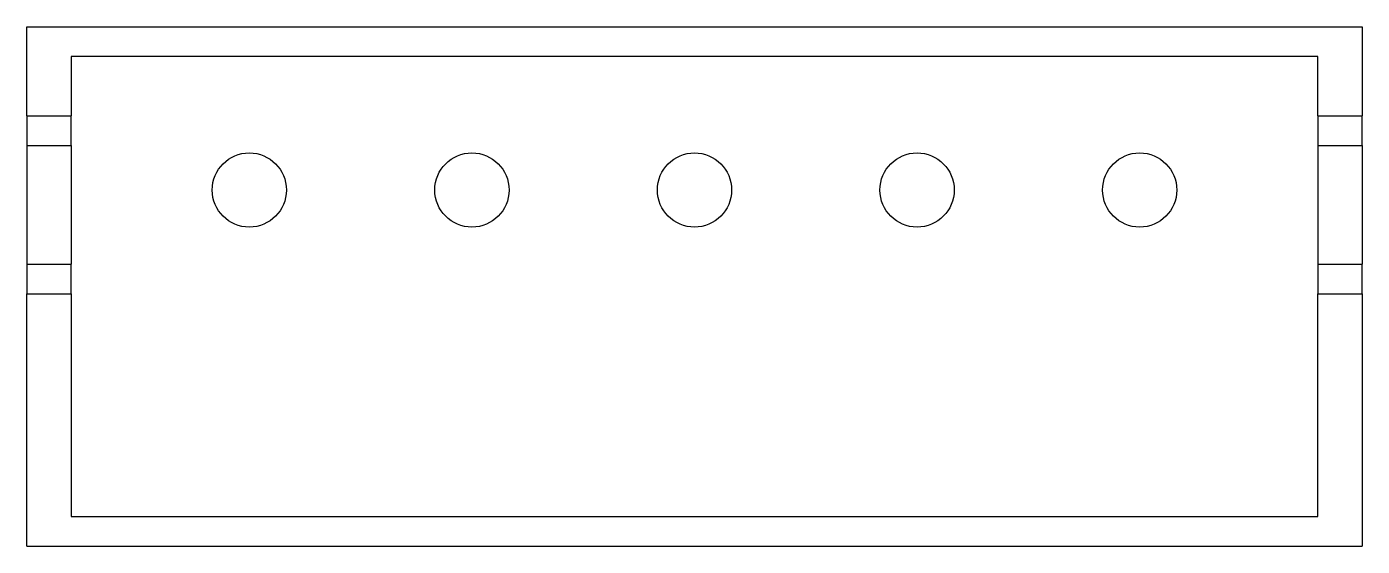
# Model space of a CAD drawing. Extents: x 0 to 9, y 0 to 3.5.
import ezdxf

# ---------------------------------------------------------------- set-up
doc = ezdxf.new("R2010")
doc.units = 0
doc.layers.add('Shape2DView', color=7, linetype='CONTINUOUS')

msp = doc.modelspace()

# ---------------------------------------------------------------- linework, layer by layer
at = {"layer": 'Shape2DView'}
for p, q in [((0, 2.9), (0, 3.5)), ((0, 3.5), (9, 3.5)), ((9, 3.5), (9, 2.9)), ((0.3, 3.3), (0.3, 2.9)), ((8.7, 3.3), (0.3, 3.3)), ((8.7, 3.3), (0.3, 3.3)), ((8.7, 2.9), (8.7, 3.3)), ((0, 2.9), (0, 2.7)), ((0, 2.9), (0.3, 2.9)), ((0.3, 2.7), (0.3, 2.9)), ((8.7, 2.9), (9, 2.9)), ((8.7, 2.9), (8.7, 2.7)), ((9, 2.7), (9, 2.9)), ((0, 2.7), (0.3, 2.7)), ((8.7, 2.7), (9, 2.7)), ((0, 1.9), (0, 1.7)), ((0, 1.9), (0.3, 1.9)), ((0.3, 1.7), (0.3, 1.9)), ((8.7, 1.9), (8.7, 1.7)), ((8.7, 1.9), (9, 1.9)), ((9, 1.7), (9, 1.9)), ((0, 0), (0, 1.7)), ((0, 1.7), (0.3, 1.7)), ((0.3, 1.7), (0.3, 0.2)), ((8.7, 1.7), (9, 1.7)), ((8.7, 0.2), (8.7, 1.7)), ((9, 1.7), (9, 0)), ((0.3, 0.2), (8.7, 0.2)), ((0.3, 0.2), (8.7, 0.2)), ((0, 0), (9, 0))]:
    msp.add_line(p, q, dxfattribs=at)
for centre in [(1.5, 2.4), (3, 2.4), (4.5, 2.4), (6, 2.4), (7.5, 2.4)]:
    msp.add_circle(centre, 0.25, dxfattribs=at)
for points in [[(0, 2.7), (0, 2.69499), (0, 2.68997), (0, 2.67518), (0, 2.66039), (0, 2.63656), (0, 2.61273), (0, 2.58106), (0, 2.5494), (0, 2.51147), (0, 2.47355), (0, 2.39026), (0, 2.3), (0, 2.2555), (0, 2.21099), (0, 2.16872), (0, 2.12645), (0, 2.08853), (0, 2.0506), (0, 2.01894), (0, 1.98727), (0, 1.96344), (0, 1.93961), (0, 1.92482), (0, 1.91003), (0, 1.90501), (0, 1.9)], [(0.3, 2.7), (0.3, 2.69499), (0.3, 2.68997), (0.3, 2.67518), (0.3, 2.66039), (0.3, 2.63656), (0.3, 2.61273), (0.3, 2.58106), (0.3, 2.5494), (0.3, 2.51147), (0.3, 2.47355), (0.3, 2.39026), (0.3, 2.3), (0.3, 2.2555), (0.3, 2.21099), (0.3, 2.16872), (0.3, 2.12645), (0.3, 2.08853), (0.3, 2.0506), (0.3, 2.01894), (0.3, 1.98727), (0.3, 1.96344), (0.3, 1.93961), (0.3, 1.92482), (0.3, 1.91003), (0.3, 1.90501), (0.3, 1.9)], [(8.7, 2.7), (8.7, 2.69499), (8.7, 2.68997), (8.7, 2.67518), (8.7, 2.66039), (8.7, 2.63656), (8.7, 2.61273), (8.7, 2.58106), (8.7, 2.5494), (8.7, 2.51147), (8.7, 2.47355), (8.7, 2.39026), (8.7, 2.3), (8.7, 2.2555), (8.7, 2.21099), (8.7, 2.16872), (8.7, 2.12645), (8.7, 2.08853), (8.7, 2.0506), (8.7, 2.01894), (8.7, 1.98727), (8.7, 1.96344), (8.7, 1.93961), (8.7, 1.92482), (8.7, 1.91003), (8.7, 1.90501), (8.7, 1.9)], [(9, 2.7), (9, 2.69499), (9, 2.68997), (9, 2.67518), (9, 2.66039), (9, 2.63656), (9, 2.61273), (9, 2.58106), (9, 2.5494), (9, 2.51147), (9, 2.47355), (9, 2.39026), (9, 2.3), (9, 2.2555), (9, 2.21099), (9, 2.16872), (9, 2.12645), (9, 2.08853), (9, 2.0506), (9, 2.01894), (9, 1.98727), (9, 1.96344), (9, 1.93961), (9, 1.92482), (9, 1.91003), (9, 1.90501), (9, 1.9)]]:
    msp.add_open_spline(points, degree=2, knots=[3.14159, 3.14159, 3.14159, 3.36599, 3.36599, 3.59039, 3.59039, 3.81479, 3.81479, 4.03919, 4.03919, 4.26359, 4.26359, 4.71239, 4.71239, 4.93679, 4.93679, 5.16119, 5.16119, 5.38559, 5.38559, 5.60999, 5.60999, 5.83439, 5.83439, 6.05879, 6.05879, 6.28319, 6.28319, 6.28319], dxfattribs=at)

doc.saveas('drawing.dxf')
